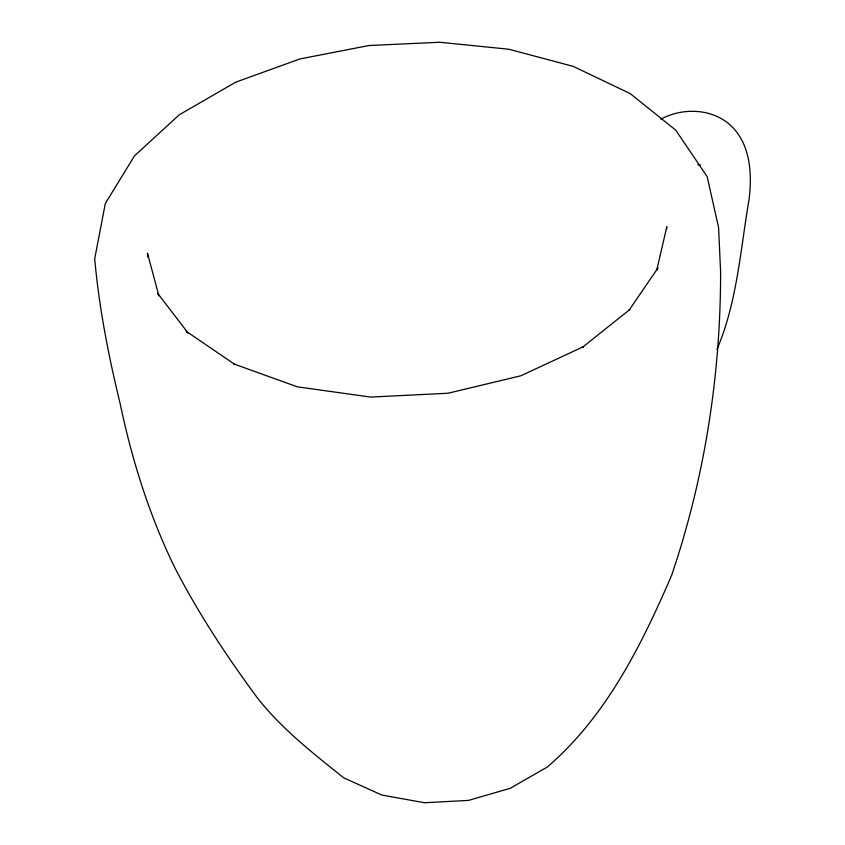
<?xml version="1.0" encoding="UTF-8"?>
<svg xmlns="http://www.w3.org/2000/svg" width="845" height="845" viewBox="0 0 845 845"><rect width="100%" height="100%" fill="white"/><g stroke="black" fill="none" stroke-linecap="round" stroke-linejoin="round"><path stroke-width="1.27" d="M666.536 229.407L666.821 226.713L656.723 270.337L657.938 267.971L628.955 310.411L629.789 309.555L582.638 347.158L583.43 346.661L520.795 375.803L447.966 393.242L370.691 397.076L297.408 386.862L233.706 363.889L234.667 364.301L186.164 331.272L188.044 332.983L157.709 293.384L158.892 295.856L147.442 253.099L147.907 257.06M716.951 349.471C737.199 301.992 740.378 249.888 749.04 199.621C752.43 172.549 750.381 140.365 726.943 122.303C708.3 108.234 680.996 108.139 660.832 119.24M697.896 164.786L700.357 164.923M720.595 271.498C720.743 374.409 704.73 478.038 671.553 575.508C641.387 645.474 606.097 716.613 547.233 767.08L510.158 788.332L468.426 800.416L424.581 802.75L381.855 795.05L343.746 777.854C313.284 753.434 282.156 729.298 257.81 698.445C226.925 656.745 198.237 613.164 174.461 566.995C149.364 515.26 131.978 460.134 120.222 403.931C108.582 356.167 99.087 307.823 94.703 258.802L105.308 203.508L134.545 155.807L179.256 114.814L235.692 82.176L299.827 58.97L368.906 45.535L439.643 42.25L508.838 49.232L573.248 66.385L630.222 93.594L675.746 130.162L707.17 176.626L718.577 227.558L720.595 271.498"/></g></svg>
